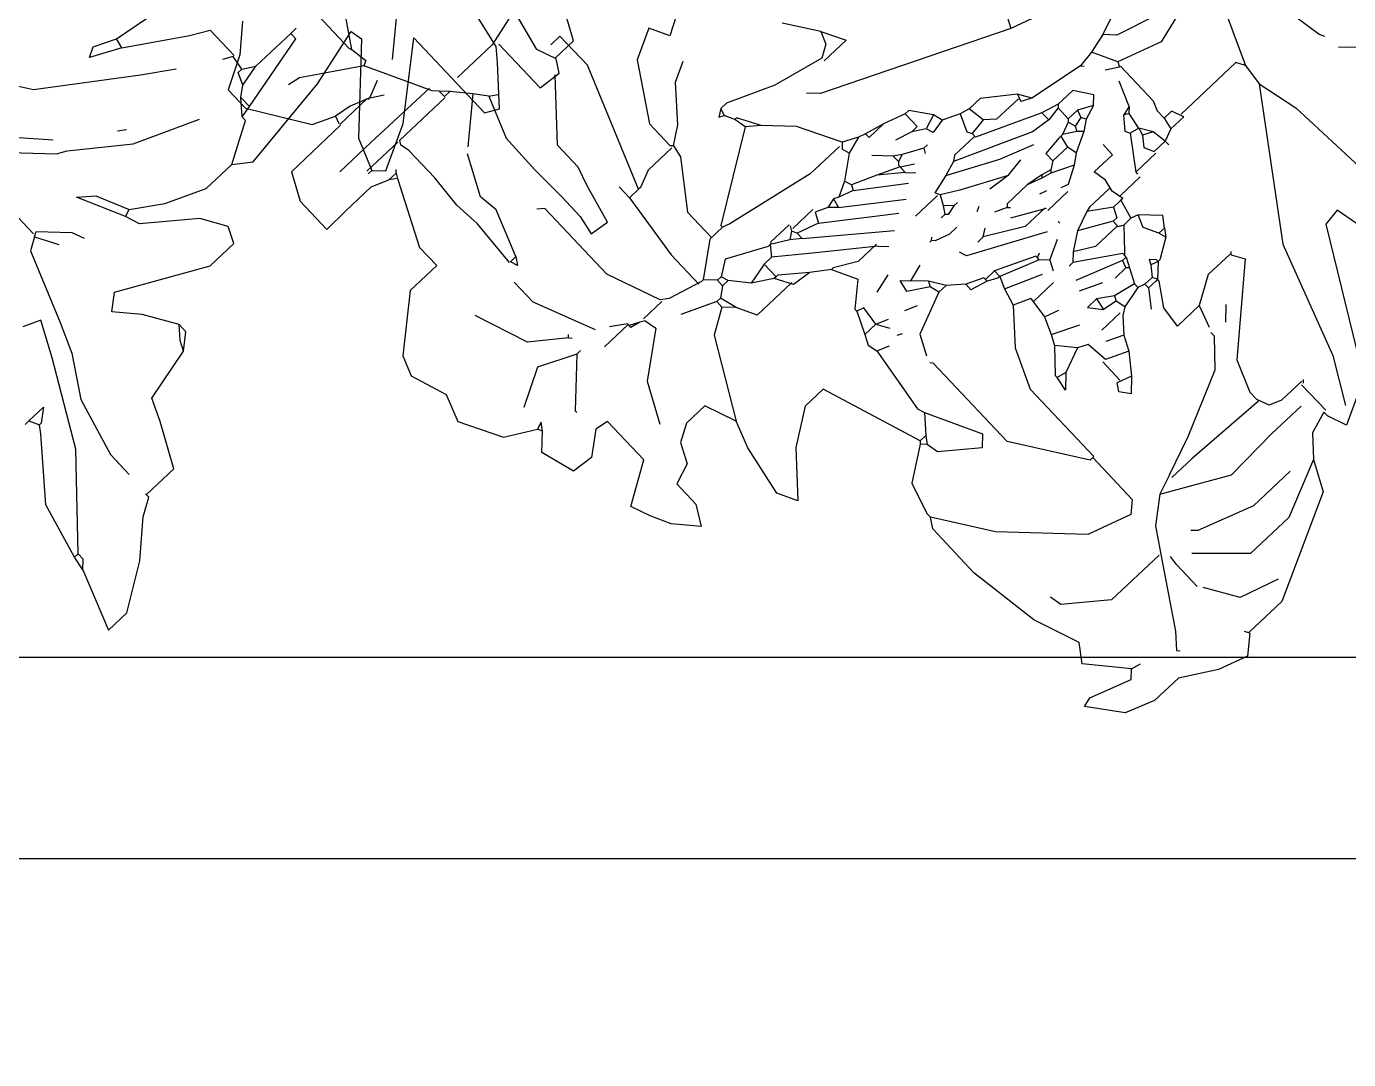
# Model space of a CAD drawing. Header units: metres. Extents: x 1769 to 3632, y 809 to 2652.
# Drawn here: x 2701.446 to 2701.972, y 1866.911 to 1867.322 of the extents above; entities that cross this region are included whole.
import ezdxf

# ---------------------------------------------------------------- set-up
doc = ezdxf.new("R2010")
doc.units = ezdxf.units.M
doc.header["$LTSCALE"] = 10
for name, color, linetype in [('A-FLOR-LEVL', 2, 'Continuous'), ('A-FURN-FIXD', 8, 'Continuous'), ('A-PATT+', 8, 'Continuous'), ('L-PLNT', 66, 'Continuous')]:
    doc.layers.add(name, color=color, linetype=linetype)

# ---------------------------------------------------------------- blocks, each defined once
blk = doc.blocks.new('GARRA DE LEON')
at = {"layer": 'L-PLNT', "color": 65, "linetype": 'Continuous'}
for p, q in [((1271.7821, 335.3903), (1271.8152, 335.4027)), ((1271.8152, 335.4027), (1271.8773, 335.382)), ((1271.8773, 335.382), (1271.9229, 335.3986)), ((1271.9229, 335.3986), (1271.9933, 335.3613)), ((1271.7117, 335.3075), (1271.7821, 335.3903)), ((1271.9933, 335.3613), (1272.0223, 335.3116)), ((1271.4342, 335.3158), (1271.4798, 335.3386)), ((1271.4798, 335.3386), (1271.5439, 335.3386)), ((1271.5439, 335.3386), (1271.5429, 335.2951)), ((1272.0554, 335.3323), (1272.0305, 335.3075)), ((1272.1134, 335.3158), (1272.0554, 335.3323)), ((1271.4342, 335.204), (1271.4342, 335.3158)), ((1271.7117, 335.2474), (1271.7117, 335.3075)), ((1272.0181, 335.2992), (1272.0223, 335.3116)), ((1272.0305, 335.3075), (1272.0181, 335.2992)), ((1272.0305, 335.3075), (1272.0223, 335.3116)), ((1272.1175, 335.2785), (1272.1134, 335.3158)), ((1271.2354, 335.2454), (1271.2644, 335.2992)), ((1271.2644, 335.2992), (1271.3059, 335.2992)), ((1271.3059, 335.2992), (1271.4011, 335.2371)), ((1271.5429, 335.2951), (1271.5429, 335.2371)), ((1271.9477, 335.2412), (1271.9809, 335.3034)), ((1272.2211, 335.2868), (1272.1796, 335.2185)), ((1272.2542, 335.2744), (1272.2211, 335.2868)), ((1272.0885, 335.2412), (1272.1175, 335.2785)), ((1272.2873, 335.2578), (1272.2542, 335.2744)), ((1271.1982, 335.204), (1271.2354, 335.2454)), ((1271.4891, 335.1874), (1271.4891, 335.2578)), ((1271.5626, 335.1957), (1271.6703, 335.2474)), ((1271.6703, 335.2474), (1271.7117, 335.2474)), ((1271.9063, 335.2247), (1271.8152, 335.2578)), ((1271.9767, 335.1791), (1271.9477, 335.2412)), ((1271.9767, 335.1791), (1272.043, 335.2454)), ((1272.043, 335.2454), (1272.0471, 335.2454)), ((1272.0927, 335.2185), (1272.0885, 335.2412)), ((1272.3246, 335.2247), (1272.2873, 335.2578)), ((1271.3307, 335.1998), (1271.3265, 335.2205)), ((1271.4011, 335.2371), (1271.4177, 335.1998)), ((1271.5191, 335.1543), (1271.5191, 335.2247)), ((1271.5429, 335.2371), (1271.5543, 335.2081)), ((1271.9477, 335.1708), (1271.9063, 335.2247)), ((1272.1796, 335.2185), (1272.0927, 335.2185)), ((1272.2915, 335.206), (1272.3246, 335.2247)), ((1271.3887, 335.1087), (1271.3307, 335.1998)), ((1271.4177, 335.1998), (1271.4301, 335.204)), ((1271.4218, 335.1708), (1271.4177, 335.1998)), ((1271.4321, 335.1418), (1271.4321, 335.204)), ((1271.5543, 335.1915), (1271.5543, 335.2081)), ((1271.5626, 335.1957), (1271.5543, 335.2081)), ((1272.2335, 335.1708), (1272.2459, 335.206)), ((1272.2459, 335.206), (1272.2915, 335.206)), ((1271.4901, 335.0549), (1271.4891, 335.1874)), ((1271.5543, 335.1915), (1271.5502, 335.1874)), ((1271.5543, 335.1915), (1271.5626, 335.1957)), ((1271.9767, 335.1791), (1271.9767, 335.1708)), ((1271.4342, 335.1377), (1271.4218, 335.1708)), ((1271.5191, 335.1501), (1271.5253, 335.1543)), ((1271.5419, 335.1504), (1271.5253, 335.1543)), ((1271.662, 335.1548), (1271.604, 335.1504)), ((1271.7076, 335.1512), (1271.662, 335.1548)), ((1271.7904, 335.1563), (1271.7076, 335.1512)), ((1271.8028, 335.1501), (1271.7904, 335.1543)), ((1271.7904, 335.1418), (1271.7904, 335.1543)), ((1271.8649, 335.1729), (1271.8194, 335.1729)), ((1271.9684, 335.1294), (1271.8649, 335.1729)), ((1271.9477, 335.1708), (1271.9436, 335.1667)), ((1271.9477, 335.1708), (1271.9519, 335.1667)), ((1272.0885, 335.1253), (1272.1548, 335.1584)), ((1272.1838, 335.1253), (1272.2003, 335.1543)), ((1272.2003, 335.1543), (1272.2335, 335.1708)), ((1271.4342, 335.1377), (1271.4218, 335.1087)), ((1271.4342, 335.1377), (1271.4342, 335.1418)), ((1271.4342, 335.1377), (1271.4466, 335.117)), ((1271.5191, 335.0466), (1271.5191, 335.1501)), ((1271.604, 335.1504), (1271.5419, 335.1504)), ((1271.7904, 335.1418), (1271.7117, 335.1129)), ((1271.7904, 335.1418), (1271.8028, 335.1501)), ((1271.9995, 335.0839), (1271.9995, 335.1377)), ((1271.3845, 335.1004), (1271.3887, 335.1087)), ((1271.4135, 335.0963), (1271.3887, 335.1087)), ((1271.6786, 335.117), (1271.6123, 335.0839)), ((1271.7117, 335.1129), (1271.6786, 335.117)), ((1271.9974, 335.0839), (1271.9809, 335.1087)), ((1272.0347, 335.0549), (1272.0885, 335.1253)), ((1272.1838, 335.0839), (1272.1838, 335.1253)), ((1271.2769, 335.1067), (1271.3514, 335.1067)), ((1271.3555, 335.1046), (1271.31, 335.0756)), ((1271.3514, 335.1067), (1271.3555, 335.1046)), ((1271.3555, 335.1046), (1271.3845, 335.1004)), ((1271.4963, 335.0549), (1271.4135, 335.0963)), ((1272.3701, 335.0963), (1272.2832, 335.0797)), ((1272.4033, 335.0797), (1272.3701, 335.0963)), ((1271.3265, 334.9679), (1271.4135, 335.0673)), ((1271.546, 335.0093), (1271.604, 335.0756)), ((1272.0015, 335.0839), (1271.9974, 335.0839)), ((1272.0098, 335.0673), (1272.0015, 335.0839)), ((1272.0057, 335.0839), (1272.0015, 335.0839)), ((1272.0098, 335.0673), (1272.0057, 335.0839)), ((1272.014, 335.059), (1272.0098, 335.0673)), ((1272.2376, 335.0632), (1272.1838, 335.0839)), ((1272.2832, 335.0797), (1272.2376, 335.0632)), ((1272.337, 335.0218), (1272.4033, 335.0797)), ((1271.5046, 335.0466), (1271.4963, 335.0549)), ((1271.517, 335.0342), (1271.5046, 335.0466)), ((1271.517, 335.0466), (1271.5046, 335.0466)), ((1271.517, 335.0342), (1271.517, 335.0466)), ((1271.7655, 335.0528), (1271.7572, 335.0632)), ((1271.9146, 335.0528), (1271.7655, 335.0528)), ((1272.0057, 335.0176), (1271.9146, 335.0528)), ((1272.0098, 335.0176), (1272.0098, 335.059)), ((1272.014, 335.059), (1272.0347, 335.0549)), ((1272.1092, 334.9928), (1272.2376, 335.0632)), ((1271.546, 335.0093), (1271.517, 335.0342)), ((1271.8152, 335.0192), (1271.8484, 335.0259)), ((1271.8484, 335.0259), (1271.8525, 334.9928)), ((1272.2976, 334.9638), (1272.337, 335.0218)), ((1271.5088, 334.9306), (1271.5088, 335.0093)), ((1271.5667, 334.9928), (1271.546, 335.0093)), ((1271.5667, 334.9928), (1271.6371, 335.0197)), ((1271.6371, 335.0197), (1271.7076, 335.0207)), ((1271.7076, 335.0207), (1271.7696, 335.0192)), ((1271.7696, 335.0192), (1271.8152, 335.0192)), ((1272.014, 335.0052), (1272.0057, 335.0176)), ((1272.0305, 334.9472), (1272.014, 335.0052)), ((1272.0719, 334.9514), (1272.0471, 335.0093)), ((1271.5667, 334.9928), (1271.575, 334.9803)), ((1271.8525, 334.9928), (1271.7862, 334.9762)), ((1272.0844, 334.9514), (1272.1092, 334.9928)), ((1271.7034, 334.9658), (1271.6164, 334.8892)), ((1271.7531, 334.9658), (1271.7034, 334.9658)), ((1271.7862, 334.9762), (1271.7531, 334.9658)), ((1272.2976, 334.9224), (1272.2976, 334.9638)), ((1272.9747, 334.9679), (1272.9706, 334.9514)), ((1273.0286, 334.9265), (1272.9747, 334.9679)), ((1270.0034, 334.8768), (1270.1256, 334.9389)), ((1271.8484, 334.9389), (1271.8235, 334.9389)), ((1271.8484, 334.9389), (1271.9643, 334.9534)), ((1271.8484, 334.9182), (1271.8484, 334.9389)), ((1271.9643, 334.9534), (1272.0305, 334.9534)), ((1271.9891, 334.8892), (1272.0305, 334.9431)), ((1272.0305, 334.9431), (1272.0305, 334.9472)), ((1272.0471, 334.9265), (1272.0305, 334.9431)), ((1272.0595, 334.9265), (1272.0719, 334.9431)), ((1272.0719, 334.9431), (1272.0719, 334.9514)), ((1272.0844, 334.9514), (1272.0719, 334.9514)), ((1272.1009, 334.9348), (1272.0719, 334.9431)), ((1272.1009, 334.9348), (1272.0844, 334.9514)), ((1272.1341, 334.9182), (1272.1009, 334.9348)), ((1272.5109, 334.9224), (1272.5648, 334.9389)), ((1272.5648, 334.9389), (1272.573, 334.9389)), ((1272.5896, 334.9493), (1272.573, 334.9389)), ((1272.6642, 334.8768), (1272.573, 334.9389)), ((1272.689, 334.9493), (1272.5896, 334.9493)), ((1272.8132, 334.9306), (1272.689, 334.9493)), ((1272.9706, 334.9514), (1272.9954, 334.881)), ((1271.4549, 334.7153), (1271.5088, 334.9306)), ((1271.8484, 334.9182), (1271.7076, 334.8644)), ((1271.8359, 334.8851), (1271.8484, 334.9141)), ((1271.8484, 334.9141), (1271.8484, 334.9182)), ((1272.0305, 334.8934), (1272.0471, 334.9182)), ((1272.0471, 334.9182), (1272.0471, 334.9265)), ((1272.0595, 334.9265), (1272.0471, 334.9265)), ((1272.0595, 334.9141), (1272.0471, 334.9182)), ((1272.0595, 334.9141), (1272.0595, 334.9265)), ((1272.0885, 334.8892), (1272.0595, 334.9141)), ((1272.1341, 334.8395), (1272.1341, 334.9182)), ((1272.4695, 334.8644), (1272.2976, 334.9224)), ((1272.4736, 334.8685), (1272.5109, 334.9224)), ((1272.8919, 334.9017), (1272.8132, 334.9306)), ((1272.9209, 334.9224), (1272.8919, 334.9017)), ((1272.983, 334.8685), (1272.9209, 334.9224)), ((1273.0472, 334.8768), (1273.0286, 334.9265)), ((1272.0637, 334.8271), (1272.0305, 334.8934)), ((1270.0034, 334.8354), (1270.0034, 334.8768)), ((1271.8359, 334.8313), (1271.8359, 334.8851)), ((1271.8566, 334.8313), (1271.9312, 334.8851)), ((1271.9312, 334.8851), (1271.9891, 334.8851)), ((1271.9891, 334.8602), (1271.9891, 334.8892)), ((1272.0844, 334.8685), (1272.0885, 334.8892)), ((1272.1092, 334.8561), (1272.0885, 334.8892)), ((1272.7718, 334.7691), (1272.6642, 334.8768)), ((1272.8256, 334.881), (1272.805, 334.8851)), ((1272.8774, 334.8147), (1272.8256, 334.881)), ((1272.9954, 334.881), (1272.983, 334.8685)), ((1273.0472, 334.823), (1273.0472, 334.8768)), ((1271.575, 334.8395), (1271.575, 334.8602)), ((1271.7076, 334.8644), (1271.6413, 334.8395)), ((1271.8939, 334.7194), (1271.985, 334.8602)), ((1271.985, 334.8602), (1271.9891, 334.8602)), ((1271.9933, 334.8478), (1271.9891, 334.8602)), ((1272.0243, 334.6946), (1271.9933, 334.8478)), ((1272.0803, 334.852), (1272.0844, 334.8685)), ((1272.0803, 334.8354), (1272.0803, 334.852)), ((1272.1092, 334.852), (1272.0803, 334.852)), ((1272.1382, 334.8395), (1272.1092, 334.8561)), ((1272.1092, 334.852), (1272.1092, 334.8561)), ((1272.1092, 334.8478), (1272.1092, 334.852)), ((1272.1423, 334.8064), (1272.1092, 334.8478)), ((1272.4405, 334.8271), (1272.4695, 334.852)), ((1272.4695, 334.8644), (1272.4736, 334.8685)), ((1272.4695, 334.852), (1272.4695, 334.8644)), ((1272.4695, 334.852), (1272.4819, 334.8602)), ((1272.4819, 334.8602), (1272.4736, 334.8685)), ((1272.5026, 334.8561), (1272.4819, 334.8602)), ((1272.5482, 334.7981), (1272.5026, 334.8561)), ((1272.983, 334.8685), (1272.9872, 334.852)), ((1269.9807, 334.823), (1270.0014, 334.8354)), ((1270.0014, 334.8354), (1270.0345, 334.823)), ((1270.0345, 334.823), (1270.1049, 334.8395)), ((1271.6413, 334.8395), (1271.575, 334.8395)), ((1271.691, 334.7733), (1271.7821, 334.8313)), ((1271.7821, 334.8313), (1271.8318, 334.8313)), ((1271.8359, 334.8271), (1271.8152, 334.7981)), ((1271.8359, 334.8271), (1271.8318, 334.8313)), ((1271.8359, 334.8271), (1271.8566, 334.8313)), ((1272.0637, 334.823), (1272.0803, 334.8354)), ((1272.0637, 334.823), (1272.0637, 334.8271)), ((1272.1217, 334.7816), (1272.0803, 334.8354)), ((1272.1423, 334.8064), (1272.1382, 334.8395)), ((1272.3121, 334.8147), (1272.4281, 334.8313)), ((1272.4281, 334.8313), (1272.4405, 334.8271)), ((1272.4405, 334.8271), (1272.5316, 334.7816)), ((1269.9848, 334.7836), (1269.9807, 334.823)), ((1272.0616, 334.8188), (1272.0637, 334.823)), ((1272.0616, 334.7774), (1272.0616, 334.8188)), ((1272.0803, 334.794), (1272.0637, 334.823)), ((1272.1631, 334.7774), (1272.1423, 334.8064)), ((1272.2417, 334.794), (1272.279, 334.8106)), ((1272.279, 334.8106), (1272.2956, 334.8188)), ((1272.279, 334.7857), (1272.279, 334.8106)), ((1272.2956, 334.8188), (1272.3121, 334.8147)), ((1272.3121, 334.8147), (1272.3204, 334.794)), ((1272.8774, 334.707), (1272.8774, 334.8147)), ((1273.0824, 334.765), (1273.0472, 334.823)), ((1270.0842, 334.7836), (1269.9848, 334.7836)), ((1270.0842, 334.7774), (1270.2084, 334.8023)), ((1271.8152, 334.7981), (1271.7614, 334.7526)), ((1272.0637, 334.7774), (1272.0719, 334.7816)), ((1272.0719, 334.7816), (1272.0803, 334.794)), ((1272.0803, 334.7774), (1272.0719, 334.7816)), ((1272.0927, 334.7774), (1272.0803, 334.794)), ((1272.1879, 334.6946), (1272.1217, 334.7816)), ((1272.2045, 334.7567), (1272.2376, 334.794)), ((1272.2376, 334.794), (1272.2417, 334.794)), ((1272.2459, 334.7816), (1272.2417, 334.794)), ((1272.279, 334.7857), (1272.2459, 334.7816)), ((1272.279, 334.7857), (1272.2997, 334.7733)), ((1272.279, 334.7857), (1272.2873, 334.765)), ((1272.5316, 334.7816), (1272.5482, 334.7981)), ((1272.9872, 334.7733), (1273.012, 334.794)), ((1273.012, 334.794), (1273.0162, 334.7898)), ((1270.0055, 334.7112), (1270.0635, 334.7609)), ((1270.0635, 334.7609), (1270.0842, 334.7774)), ((1271.6661, 334.7236), (1271.691, 334.7733)), ((1272.0699, 334.7319), (1272.0699, 334.7774)), ((1272.0927, 334.7402), (1272.0803, 334.7774)), ((1272.0927, 334.7774), (1272.0803, 334.7774)), ((1272.0927, 334.7774), (1272.1879, 334.6573)), ((1272.1631, 334.7774), (1272.2045, 334.7567)), ((1272.1631, 334.7733), (1272.1631, 334.7774)), ((1272.1838, 334.736), (1272.1631, 334.7733)), ((1272.3204, 334.765), (1272.3163, 334.7733)), ((1272.3411, 334.7443), (1272.3743, 334.7609)), ((1272.3908, 334.7609), (1272.3867, 334.765)), ((1272.5689, 334.7609), (1272.3908, 334.7609)), ((1272.6849, 334.6822), (1272.5689, 334.7609)), ((1272.7967, 334.6946), (1272.7718, 334.7691)), ((1272.8836, 334.707), (1272.9872, 334.7733)), ((1273.099, 334.7153), (1273.0824, 334.765)), ((1271.7614, 334.7526), (1271.7448, 334.7194)), ((1271.8442, 334.7277), (1271.8525, 334.7402)), ((1271.8525, 334.7402), (1271.8566, 334.7319)), ((1272.0761, 334.7319), (1272.0927, 334.7402)), ((1272.0927, 334.7402), (1272.1713, 334.6325)), ((1272.2335, 334.7153), (1272.2417, 334.7484)), ((1272.3121, 334.6739), (1272.3411, 334.7443)), ((1271.6992, 334.707), (1271.6661, 334.7236)), ((1271.8442, 334.7277), (1271.8566, 334.7319)), ((1271.8442, 334.7153), (1271.8442, 334.7277)), ((1271.8732, 334.7236), (1271.8566, 334.7319)), ((1271.8732, 334.7194), (1271.8732, 334.7236)), ((1271.8939, 334.7194), (1271.8732, 334.7236)), ((1271.9105, 334.6987), (1271.8732, 334.7194)), ((1271.9105, 334.6987), (1271.8939, 334.7194)), ((1272.0844, 334.7112), (1272.0761, 334.7319)), ((1272.1838, 334.6946), (1272.1838, 334.736)), ((1272.3039, 334.7153), (1272.2956, 334.736)), ((1270.0179, 334.6884), (1270.0055, 334.7112)), ((1271.6558, 334.6283), (1271.6992, 334.707)), ((1271.8773, 334.6366), (1271.8442, 334.7153)), ((1271.9519, 334.6573), (1271.9105, 334.6987)), ((1272.0243, 334.6283), (1272.0243, 334.6946)), ((1272.0803, 334.6946), (1272.0844, 334.7112)), ((1272.0803, 334.6946), (1272.0968, 334.6987)), ((1272.0844, 334.6863), (1272.0803, 334.6946)), ((1272.0968, 334.6987), (1272.0844, 334.7112)), ((1272.0968, 334.6987), (1272.1631, 334.6076)), ((1272.1879, 334.6946), (1272.2003, 334.6822)), ((1272.2749, 334.7112), (1272.2542, 334.707)), ((1272.2542, 334.707), (1272.2666, 334.6946)), ((1272.2666, 334.6946), (1272.2583, 334.6656)), ((1272.2873, 334.6739), (1272.2666, 334.6946)), ((1272.2956, 334.678), (1272.2749, 334.7112)), ((1272.7801, 334.676), (1272.7967, 334.6946)), ((1272.8381, 334.678), (1272.8836, 334.707)), ((1272.9085, 334.6967), (1272.8919, 334.6946)), ((1272.9582, 334.6967), (1272.9085, 334.6967)), ((1273.0741, 334.6863), (1273.099, 334.7153)), ((1270.1877, 334.6884), (1270.0179, 334.6884)), ((1270.0966, 334.5786), (1270.1877, 334.6884)), ((1272.0719, 334.6615), (1272.0844, 334.6863)), ((1272.0927, 334.6615), (1272.0844, 334.6863)), ((1272.2873, 334.6739), (1272.2956, 334.678)), ((1272.3121, 334.6573), (1272.2873, 334.6739)), ((1272.3121, 334.6739), (1272.2956, 334.678)), ((1272.3121, 334.6573), (1272.3121, 334.6739)), ((1272.4654, 334.6449), (1272.5316, 334.6739)), ((1272.5316, 334.6739), (1272.6849, 334.6739)), ((1272.6849, 334.6739), (1272.6849, 334.6822)), ((1272.6849, 334.676), (1272.7801, 334.676)), ((1272.805, 334.6366), (1272.8381, 334.678)), ((1273.0203, 334.6573), (1272.9665, 334.6905)), ((1273.0741, 334.6863), (1273.0658, 334.6905)), ((1273.0721, 334.6118), (1273.0721, 334.6863)), ((1272.0223, 334.6201), (1271.9519, 334.6573)), ((1272.043, 334.6242), (1272.0719, 334.6615)), ((1272.0844, 334.6573), (1272.0719, 334.6615)), ((1272.0844, 334.6573), (1272.0927, 334.6615)), ((1272.1009, 334.6159), (1272.0844, 334.6573)), ((1272.0927, 334.6615), (1272.1465, 334.5869)), ((1272.3329, 334.6325), (1272.3121, 334.6573)), ((1272.9789, 334.5952), (1272.9126, 334.6656)), ((1273.041, 334.5911), (1273.0203, 334.6573)), ((1271.898, 334.5497), (1271.8773, 334.6366)), ((1272.3453, 334.6035), (1272.3329, 334.6325)), ((1272.3453, 334.6325), (1272.3329, 334.6325)), ((1272.3536, 334.6035), (1272.3453, 334.6325)), ((1272.4115, 334.5994), (1272.4654, 334.6449)), ((1272.573, 334.6325), (1272.5482, 334.6283)), ((1272.5523, 334.6118), (1272.573, 334.6325)), ((1272.7925, 334.6035), (1272.805, 334.6366)), ((1272.805, 334.6366), (1272.8629, 334.529)), ((1272.8919, 334.6325), (1272.8836, 334.6408)), ((1272.925, 334.5372), (1272.8919, 334.6325)), ((1270.2457, 334.6242), (1270.1297, 334.5082)), ((1270.2416, 334.5207), (1270.2664, 334.6201)), ((1270.2664, 334.6201), (1270.2457, 334.6242)), ((1271.9394, 334.5911), (1271.9229, 334.6076)), ((1272.0223, 334.6201), (1272.0305, 334.6283)), ((1272.0347, 334.5952), (1272.0223, 334.6201)), ((1272.043, 334.6242), (1272.0305, 334.6283)), ((1272.0347, 334.5952), (1272.043, 334.6242)), ((1272.1299, 334.5786), (1272.1009, 334.6159)), ((1272.1175, 334.5786), (1272.1009, 334.6159)), ((1272.1941, 334.5662), (1272.1941, 334.6159)), ((1272.2417, 334.6242), (1272.2376, 334.6201)), ((1272.2417, 334.6242), (1272.2417, 334.6283)), ((1272.2459, 334.6201), (1272.2417, 334.6242)), ((1272.2542, 334.5952), (1272.2459, 334.6201)), ((1272.2542, 334.5952), (1272.2459, 334.6201)), ((1272.5068, 334.5952), (1272.544, 334.6283)), ((1272.5358, 334.5704), (1272.5523, 334.6118)), ((1272.544, 334.6283), (1272.5482, 334.6283)), ((1272.5523, 334.6118), (1272.5482, 334.6283)), ((1272.9872, 334.4378), (1273.0721, 334.6118)), ((1272.0761, 334.2888), (1271.9394, 334.5911)), ((1272.0388, 334.5828), (1272.0347, 334.5952)), ((1272.0968, 334.5745), (1272.0719, 334.5994)), ((1272.2252, 334.5786), (1272.2252, 334.5869)), ((1272.2542, 334.5952), (1272.2542, 334.5786)), ((1272.2997, 334.5994), (1272.2873, 334.6035)), ((1272.3619, 334.4751), (1272.2997, 334.5994)), ((1272.3494, 334.6035), (1272.3453, 334.6035)), ((1272.3494, 334.5828), (1272.3494, 334.6035)), ((1272.3536, 334.6035), (1272.3494, 334.6035)), ((1272.3619, 334.5869), (1272.3536, 334.6035)), ((1272.3619, 334.5828), (1272.3825, 334.5911)), ((1272.3619, 334.5828), (1272.3619, 334.5869)), ((1272.3825, 334.5911), (1272.4115, 334.5994)), ((1272.3825, 334.5911), (1272.4074, 334.529)), ((1272.424, 334.5704), (1272.4115, 334.5994)), ((1272.4612, 334.5745), (1272.4902, 334.5869)), ((1272.4902, 334.5869), (1272.5068, 334.5952)), ((1272.4902, 334.5869), (1272.5109, 334.5414)), ((1272.5358, 334.5704), (1272.5068, 334.5952)), ((1272.7925, 334.6035), (1272.7677, 334.5372)), ((1272.7987, 334.5579), (1272.7987, 334.6035)), ((1272.9789, 334.5082), (1272.9789, 334.5952)), ((1270.0593, 334.5041), (1270.0966, 334.5786)), ((1272.0471, 334.5828), (1272.0388, 334.5828)), ((1272.0471, 334.5497), (1272.0388, 334.5828)), ((1272.0471, 334.5497), (1272.0471, 334.5828)), ((1272.1051, 334.5621), (1272.0968, 334.5745)), ((1272.1092, 334.5745), (1272.0968, 334.5745)), ((1272.1051, 334.5621), (1272.1092, 334.5745)), ((1272.1092, 334.5745), (1272.1134, 334.5786)), ((1272.1175, 334.5786), (1272.1134, 334.5786)), ((1272.1299, 334.5786), (1272.1175, 334.5786)), ((1272.1175, 334.5786), (1272.1299, 334.5579)), ((1272.1299, 334.5786), (1272.1423, 334.5662)), ((1272.1796, 334.5331), (1272.1879, 334.5662)), ((1272.1962, 334.5621), (1272.1879, 334.5662)), ((1272.1962, 334.5621), (1272.2128, 334.5704)), ((1272.2128, 334.5704), (1272.2252, 334.5786)), ((1272.2252, 334.5579), (1272.2128, 334.5704)), ((1272.2293, 334.5745), (1272.2252, 334.5786)), ((1272.2252, 334.5579), (1272.2293, 334.5745)), ((1272.2956, 334.5579), (1272.2956, 334.5704)), ((1272.3784, 334.5165), (1272.3494, 334.5828)), ((1272.3619, 334.5828), (1272.3494, 334.5828)), ((1272.3867, 334.5165), (1272.3619, 334.5828)), ((1272.424, 334.5704), (1272.4612, 334.5745)), ((1272.4302, 334.5704), (1272.4302, 334.5248)), ((1272.4612, 334.5745), (1272.4695, 334.5497)), ((1272.544, 334.5538), (1272.5358, 334.5704)), ((1272.6352, 334.5704), (1272.6227, 334.5621)), ((1272.6517, 334.5579), (1272.6352, 334.5704)), ((1270.2912, 334.413), (1270.3202, 334.5455)), ((1270.3202, 334.5455), (1270.3326, 334.5455)), ((1270.3326, 334.5455), (1270.3326, 334.5579)), ((1270.3326, 334.4668), (1270.3326, 334.5455)), ((1271.8649, 334.5207), (1271.8111, 334.5579)), ((1271.8856, 334.529), (1271.898, 334.5497)), ((1271.9042, 334.5), (1271.9042, 334.5497)), ((1272.0595, 334.5124), (1272.0471, 334.5497)), ((1272.0885, 334.5248), (1272.0803, 334.5538)), ((1272.1217, 334.529), (1272.1051, 334.5621)), ((1272.2128, 334.5331), (1272.1962, 334.5621)), ((1272.2252, 334.5579), (1272.2252, 334.5497)), ((1272.2956, 334.5579), (1272.2873, 334.5455)), ((1272.3308, 334.4958), (1272.2956, 334.5579)), ((1272.5813, 334.5497), (1272.544, 334.5538)), ((1272.5813, 334.5559), (1272.6227, 334.5559)), ((1272.5979, 334.5124), (1272.5813, 334.5497)), ((1272.631, 334.5372), (1272.6227, 334.5621)), ((1272.631, 334.5372), (1272.6517, 334.5579)), ((1272.805, 334.413), (1272.7987, 334.5579)), ((1270.2208, 334.355), (1270.2416, 334.5207)), ((1271.8649, 334.5207), (1271.8856, 334.529)), ((1271.8649, 334.5207), (1271.9042, 334.5)), ((1272.1009, 334.5041), (1272.0885, 334.5248)), ((1272.0885, 334.5124), (1272.0885, 334.5248)), ((1272.1217, 334.529), (1272.1299, 334.5331)), ((1272.1217, 334.529), (1272.1217, 334.5207)), ((1272.1713, 334.5082), (1272.1796, 334.5331)), ((1272.1796, 334.5331), (1272.2211, 334.4503)), ((1272.25, 334.4586), (1272.2128, 334.5331)), ((1272.2542, 334.529), (1272.2583, 334.5372)), ((1272.542, 334.4793), (1272.542, 334.5207)), ((1272.573, 334.5), (1272.5606, 334.529)), ((1272.5979, 334.5124), (1272.631, 334.5372)), ((1272.7677, 334.5372), (1272.718, 334.4296)), ((1272.8629, 334.529), (1272.8588, 334.4337)), ((1272.925, 334.4544), (1272.925, 334.5372)), ((1270.0759, 334.4875), (1270.0593, 334.5041)), ((1270.1297, 334.5082), (1270.0759, 334.4875)), ((1272.0595, 334.5124), (1272.0885, 334.5124)), ((1272.0595, 334.5041), (1272.0595, 334.5124)), ((1272.0927, 334.4793), (1272.0595, 334.5041)), ((1272.0927, 334.4793), (1272.1009, 334.5041)), ((1272.1134, 334.5), (1272.1009, 334.5041)), ((1272.1092, 334.4751), (1272.1134, 334.5)), ((1272.1651, 334.5), (1272.1713, 334.5082)), ((1272.1651, 334.4544), (1272.1651, 334.5)), ((1272.2252, 334.3799), (1272.1713, 334.5082)), ((1272.2873, 334.4958), (1272.279, 334.5165)), ((1272.3329, 334.4503), (1272.3039, 334.5041)), ((1272.3825, 334.5165), (1272.3784, 334.5165)), ((1272.3825, 334.5165), (1272.3784, 334.5082)), ((1272.3867, 334.5165), (1272.3825, 334.5165)), ((1272.3991, 334.5041), (1272.3825, 334.471)), ((1272.3991, 334.5041), (1272.3867, 334.5165)), ((1272.3991, 334.5041), (1272.4157, 334.5124)), ((1272.4861, 334.4668), (1272.4695, 334.5041)), ((1272.4985, 334.4917), (1272.4985, 334.5124)), ((1272.4985, 334.5124), (1272.5192, 334.4958)), ((1272.5482, 334.4793), (1272.573, 334.5)), ((1272.573, 334.5), (1272.5979, 334.5124)), ((1272.9375, 334.413), (1272.9789, 334.5082)), ((1270.0759, 334.4875), (1270.0759, 334.4793)), ((1272.1092, 334.4751), (1272.0927, 334.4793)), ((1272.25, 334.4586), (1272.2459, 334.4958)), ((1272.2832, 334.4917), (1272.2873, 334.4958)), ((1272.2832, 334.4461), (1272.2832, 334.4917)), ((1272.2873, 334.4958), (1272.2915, 334.4917)), ((1272.3308, 334.4503), (1272.3308, 334.4958)), ((1272.4157, 334.4668), (1272.4281, 334.4793)), ((1272.4281, 334.4793), (1272.4281, 334.4875)), ((1272.4736, 334.4089), (1272.4281, 334.4793)), ((1272.4819, 334.4171), (1272.4529, 334.4958)), ((1272.4985, 334.4917), (1272.5192, 334.4958)), ((1272.515, 334.4668), (1272.4985, 334.4917)), ((1272.5234, 334.471), (1272.5192, 334.4958)), ((1272.5399, 334.4668), (1272.5482, 334.4793)), ((1270.3244, 334.4296), (1270.3326, 334.4668)), ((1270.3451, 334.4461), (1270.3326, 334.4668)), ((1272.1217, 334.4461), (1272.1092, 334.4751)), ((1272.1217, 334.4461), (1272.1507, 334.4586)), ((1272.1507, 334.4586), (1272.1589, 334.4544)), ((1272.1548, 334.4254), (1272.1589, 334.4544)), ((1272.1672, 334.4544), (1272.1589, 334.4544)), ((1272.2128, 334.3467), (1272.1672, 334.4544)), ((1272.25, 334.4586), (1272.2459, 334.4254)), ((1272.395, 334.4378), (1272.4157, 334.4668)), ((1272.4343, 334.4337), (1272.4157, 334.4668)), ((1272.515, 334.4668), (1272.5234, 334.471)), ((1272.5234, 334.4296), (1272.515, 334.4668)), ((1272.5399, 334.4668), (1272.5234, 334.471)), ((1272.5316, 334.4296), (1272.5399, 334.4668)), ((1270.3244, 334.4296), (1270.3451, 334.4378)), ((1270.3451, 334.4461), (1270.3699, 334.4503)), ((1270.3451, 334.4378), (1270.3451, 334.4461)), ((1270.4279, 334.4523), (1270.3699, 334.4523)), ((1270.3699, 334.4503), (1270.3782, 334.4337)), ((1270.4445, 334.4213), (1270.4279, 334.4523)), ((1270.5232, 334.3302), (1270.5066, 334.4337)), ((1272.1258, 334.4296), (1272.1217, 334.4461)), ((1272.2211, 334.4503), (1272.2417, 334.3923)), ((1272.2873, 334.4171), (1272.2832, 334.4461)), ((1272.2915, 334.4213), (1272.2832, 334.4461)), ((1272.3121, 334.4296), (1272.308, 334.442)), ((1272.337, 334.4503), (1272.337, 334.4047)), ((1272.366, 334.4503), (1272.3619, 334.4503)), ((1272.3825, 334.4047), (1272.395, 334.4378)), ((1272.424, 334.384), (1272.395, 334.4378)), ((1272.4343, 334.384), (1272.4343, 334.4337)), ((1272.4944, 334.4213), (1272.4944, 334.4461)), ((1272.544, 334.4171), (1272.573, 334.4378)), ((1272.8588, 334.4337), (1272.8588, 334.3674)), ((1272.9375, 334.413), (1272.9872, 334.4378)), ((1270.2871, 334.3923), (1270.312, 334.413)), ((1270.2871, 334.3923), (1270.2912, 334.413)), ((1270.312, 334.413), (1270.2912, 334.413)), ((1270.312, 334.413), (1270.3244, 334.4296)), ((1270.5066, 334.326), (1270.4445, 334.4213)), ((1272.1258, 334.4047), (1272.1258, 334.4296)), ((1272.1548, 334.4254), (1272.1258, 334.4296)), ((1272.1693, 334.4089), (1272.1548, 334.4254)), ((1272.2873, 334.4171), (1272.2915, 334.4213)), ((1272.2915, 334.4006), (1272.2873, 334.4171)), ((1272.2956, 334.4047), (1272.2915, 334.4213)), ((1272.4819, 334.4171), (1272.4944, 334.4213)), ((1272.4819, 334.4089), (1272.4985, 334.4171)), ((1272.4819, 334.4089), (1272.4819, 334.4171)), ((1272.4985, 334.4171), (1272.4944, 334.4213)), ((1272.4985, 334.4171), (1272.5234, 334.4296)), ((1272.5316, 334.4296), (1272.5234, 334.4296)), ((1272.5358, 334.4171), (1272.5316, 334.4296)), ((1272.5358, 334.4006), (1272.5358, 334.4171)), ((1272.544, 334.4171), (1272.5358, 334.4171)), ((1272.544, 334.4006), (1272.544, 334.4171)), ((1272.5855, 334.4213), (1272.5482, 334.3964)), ((1272.6227, 334.4254), (1272.5855, 334.4213)), ((1272.6227, 334.3757), (1272.6227, 334.4254)), ((1272.718, 334.4296), (1272.6766, 334.3923)), ((1272.7304, 334.3923), (1272.7842, 334.413)), ((1272.7842, 334.413), (1272.8008, 334.413)), ((1272.8215, 334.4047), (1272.8008, 334.413)), ((1272.9043, 334.384), (1272.9375, 334.413)), ((1270.2416, 334.326), (1270.2788, 334.3923)), ((1270.2788, 334.3923), (1270.2871, 334.3923)), ((1272.1631, 334.355), (1272.1258, 334.4047)), ((1272.1693, 334.3592), (1272.1693, 334.4089)), ((1272.2832, 334.3882), (1272.2915, 334.4006)), ((1272.2915, 334.4006), (1272.2956, 334.4047)), ((1272.3121, 334.3674), (1272.2956, 334.4047)), ((1272.3121, 334.3674), (1272.3287, 334.3964)), ((1272.3287, 334.3964), (1272.3246, 334.4089)), ((1272.3805, 334.3964), (1272.3825, 334.4047)), ((1272.3805, 334.3509), (1272.3805, 334.3964)), ((1272.4074, 334.3674), (1272.3825, 334.4047)), ((1272.4405, 334.3757), (1272.4736, 334.4047)), ((1272.4736, 334.4047), (1272.4778, 334.4089)), ((1272.4778, 334.4089), (1272.4736, 334.4089)), ((1272.4819, 334.4089), (1272.4778, 334.4089)), ((1272.5192, 334.3882), (1272.5358, 334.4006)), ((1272.5234, 334.3757), (1272.544, 334.3964)), ((1272.544, 334.3964), (1272.5358, 334.4006)), ((1272.544, 334.3964), (1272.544, 334.4006)), ((1272.5482, 334.3964), (1272.544, 334.3964)), ((1272.6186, 334.2681), (1272.7304, 334.3923)), ((1272.6766, 334.3923), (1272.6683, 334.3923)), ((1272.8298, 334.384), (1272.8215, 334.4047)), ((1270.4528, 334.3177), (1270.4196, 334.3674)), ((1272.2293, 334.3467), (1272.2252, 334.3799)), ((1272.2625, 334.355), (1272.2666, 334.3882)), ((1272.2666, 334.3882), (1272.2832, 334.3882)), ((1272.2832, 334.355), (1272.2832, 334.3882)), ((1272.2997, 334.3509), (1272.3121, 334.3674)), ((1272.4074, 334.3674), (1272.424, 334.3757)), ((1272.4074, 334.355), (1272.4074, 334.3674)), ((1272.424, 334.3757), (1272.424, 334.384)), ((1272.4364, 334.384), (1272.424, 334.384)), ((1272.4405, 334.3757), (1272.4364, 334.384)), ((1272.4405, 334.3592), (1272.4405, 334.3757)), ((1272.5026, 334.3385), (1272.5234, 334.3716)), ((1272.5109, 334.384), (1272.5192, 334.3882)), ((1272.5192, 334.3757), (1272.5109, 334.384)), ((1272.5234, 334.3757), (1272.5192, 334.3882)), ((1272.5234, 334.3757), (1272.5192, 334.3757)), ((1272.5234, 334.3716), (1272.5234, 334.3757)), ((1272.5958, 334.3302), (1272.6227, 334.3757)), ((1272.6227, 334.3757), (1272.66, 334.3882)), ((1272.8298, 334.3385), (1272.8298, 334.384)), ((1272.8919, 334.3467), (1272.9043, 334.384)), ((1270.2416, 334.326), (1270.2208, 334.355)), ((1272.1631, 334.355), (1272.1755, 334.3592)), ((1272.1838, 334.3426), (1272.1631, 334.355)), ((1272.1838, 334.3426), (1272.1755, 334.3592)), ((1272.2211, 334.3177), (1272.2128, 334.3467)), ((1272.2293, 334.3467), (1272.2128, 334.3467)), ((1272.2252, 334.3219), (1272.2293, 334.3467)), ((1272.2542, 334.326), (1272.2625, 334.3467)), ((1272.2625, 334.3509), (1272.2832, 334.355)), ((1272.2625, 334.3509), (1272.2625, 334.355)), ((1272.2625, 334.3467), (1272.2625, 334.3509)), ((1272.2749, 334.326), (1272.2625, 334.3467)), ((1272.2997, 334.3509), (1272.2832, 334.355)), ((1272.2832, 334.3177), (1272.2997, 334.3509)), ((1272.366, 334.3467), (1272.3432, 334.3509)), ((1272.3432, 334.3509), (1272.3432, 334.3095)), ((1272.3867, 334.3509), (1272.366, 334.3467)), ((1272.4074, 334.3467), (1272.3867, 334.3509)), ((1272.4012, 334.3012), (1272.4012, 334.3467)), ((1272.4074, 334.3509), (1272.4405, 334.3592)), ((1272.4074, 334.3509), (1272.4074, 334.355)), ((1272.4074, 334.3467), (1272.4074, 334.3509)), ((1272.4447, 334.3467), (1272.4405, 334.3592)), ((1272.4654, 334.355), (1272.4447, 334.3467)), ((1272.4736, 334.3177), (1272.4447, 334.3467)), ((1272.4902, 334.3426), (1272.4654, 334.355)), ((1272.6517, 334.3426), (1272.6724, 334.3633)), ((1272.9002, 334.3467), (1272.8919, 334.3467)), ((1272.9333, 334.3343), (1272.9002, 334.3467)), ((1270.2416, 334.2681), (1270.2416, 334.326)), ((1270.3782, 334.2308), (1270.3326, 334.3385)), ((1270.5066, 334.326), (1270.5232, 334.3302)), ((1270.5066, 334.326), (1270.5314, 334.2763)), ((1270.5397, 334.2929), (1270.5232, 334.3302)), ((1272.2003, 334.2474), (1272.1838, 334.3426)), ((1272.25, 334.3219), (1272.2542, 334.326)), ((1272.2666, 334.3219), (1272.2542, 334.326)), ((1272.2666, 334.3219), (1272.2749, 334.326)), ((1272.2832, 334.3177), (1272.2749, 334.326)), ((1272.4902, 334.3302), (1272.4736, 334.3177)), ((1272.4902, 334.3302), (1272.4902, 334.3426)), ((1272.5026, 334.3385), (1272.4902, 334.3426)), ((1272.4902, 334.3302), (1272.5026, 334.3385)), ((1272.5958, 334.2805), (1272.5958, 334.3302)), ((1272.834, 334.3385), (1272.8298, 334.3343)), ((1272.834, 334.3426), (1272.8919, 334.3426)), ((1272.8961, 334.2598), (1272.9333, 334.3343)), ((1270.5563, 334.1728), (1270.4528, 334.3177)), ((1272.2211, 334.3177), (1272.2252, 334.3219)), ((1272.2211, 334.2846), (1272.2211, 334.3177)), ((1272.25, 334.3219), (1272.2252, 334.3219)), ((1272.25, 334.3012), (1272.25, 334.3219)), ((1272.25, 334.3012), (1272.2625, 334.3053)), ((1272.2625, 334.2763), (1272.25, 334.3012)), ((1272.2625, 334.3053), (1272.2666, 334.3219)), ((1272.2707, 334.3012), (1272.2625, 334.3053)), ((1272.2625, 334.2763), (1272.2707, 334.3012)), ((1272.2707, 334.3012), (1272.2832, 334.3177)), ((1272.3432, 334.3095), (1272.3204, 334.3095)), ((1272.337, 334.2639), (1272.3908, 334.3012)), ((1272.3908, 334.2556), (1272.3908, 334.3012)), ((1272.3908, 334.3012), (1272.395, 334.3012)), ((1272.834, 334.2722), (1272.9085, 334.3136)), ((1270.5314, 334.2763), (1270.5397, 334.2929)), ((1272.0595, 334.2805), (1272.0761, 334.2888)), ((1272.0885, 334.2515), (1272.0761, 334.2888)), ((1272.25, 334.2639), (1272.2211, 334.2846)), ((1272.5979, 334.2805), (1272.5938, 334.2763)), ((1272.5979, 334.2805), (1272.6186, 334.2681)), ((1270.2705, 334.2018), (1270.2416, 334.2681)), ((1272.2625, 334.2763), (1272.25, 334.2639)), ((1272.308, 334.2515), (1272.3287, 334.2681)), ((1272.3287, 334.2681), (1272.337, 334.2639)), ((1272.3411, 334.2474), (1272.337, 334.2639)), ((1272.3536, 334.2515), (1272.3701, 334.2639)), ((1272.3701, 334.2639), (1272.3867, 334.2556)), ((1272.6434, 334.2059), (1272.834, 334.2722)), ((1270.1442, 334.2391), (1270.1712, 334.2515)), ((1270.1442, 334.1852), (1270.1442, 334.2391)), ((1270.1712, 334.2515), (1270.2126, 334.2266)), ((1270.4114, 334.2266), (1270.403, 334.2391)), ((1272.1962, 334.2184), (1272.2003, 334.2474)), ((1272.2003, 334.2474), (1272.2045, 334.2432)), ((1272.3039, 334.2349), (1272.308, 334.2515)), ((1272.3039, 334.2349), (1272.3121, 334.2432)), ((1272.3121, 334.2432), (1272.308, 334.2515)), ((1272.3121, 334.2432), (1272.337, 334.2474)), ((1272.3411, 334.2474), (1272.337, 334.2474)), ((1272.3411, 334.2474), (1272.3536, 334.2515)), ((1272.3619, 334.2349), (1272.3411, 334.2474)), ((1272.3619, 334.2349), (1272.3536, 334.2515)), ((1272.3867, 334.2308), (1272.3867, 334.2556)), ((1272.6683, 334.1314), (1272.8795, 334.2515)), ((1270.2126, 334.2266), (1270.2747, 334.148)), ((1270.4445, 334.1438), (1270.3782, 334.2308)), ((1272.1879, 334.1852), (1272.1962, 334.2184)), ((1272.2376, 334.1977), (1272.1962, 334.2184)), ((1272.2459, 334.2018), (1272.2335, 334.2225)), ((1272.3039, 334.2349), (1272.2625, 334.2184)), ((1272.3867, 334.2308), (1272.3619, 334.2349)), ((1272.3784, 334.2101), (1272.3867, 334.2308)), ((1272.3867, 334.2308), (1272.395, 334.2308)), ((1270.3037, 334.1521), (1270.2705, 334.2018)), ((1272.2376, 334.1977), (1272.2459, 334.2018)), ((1272.2625, 334.1231), (1272.2376, 334.1977)), ((1272.2459, 334.1997), (1272.3246, 334.1997)), ((1272.3246, 334.1997), (1272.3411, 334.2059)), ((1272.3411, 334.2059), (1272.3577, 334.2059)), ((1272.3577, 334.2059), (1272.3784, 334.2101)), ((1272.3577, 334.1894), (1272.3577, 334.2059)), ((1272.3784, 334.1811), (1272.3784, 334.2101)), ((1272.424, 334.0527), (1272.6434, 334.2059)), ((1270.2208, 334.0403), (1270.1442, 334.1852)), ((1270.6225, 334.1273), (1270.5563, 334.1728)), ((1272.1755, 334.1521), (1272.1879, 334.1852)), ((1272.2045, 334.1687), (1272.1879, 334.1852)), ((1272.3784, 334.1811), (1272.3577, 334.1894)), ((1272.3722, 334.0569), (1272.3722, 334.1811)), ((1270.2995, 334.1397), (1270.3037, 334.1521)), ((1270.3575, 334.1273), (1270.3037, 334.1521)), ((1272.2252, 334.0983), (1272.2045, 334.1687)), ((1270.2747, 334.148), (1270.2995, 334.1397)), ((1270.2995, 334.1397), (1270.3782, 334.1024)), ((1270.3782, 334.1024), (1270.3575, 334.1273)), ((1270.4528, 334.1273), (1270.4445, 334.1438)), ((1270.4528, 334.1273), (1270.4445, 334.1438)), ((1270.5397, 334.0403), (1270.4528, 334.1273)), ((1270.5397, 334.0776), (1270.4735, 334.1397)), ((1272.6642, 334.1024), (1272.6683, 334.1314)), ((1272.2293, 333.9989), (1272.2625, 334.1231)), ((1272.7594, 334.0817), (1272.6642, 334.1024)), ((1270.0718, 334.0569), (1270.0925, 334.0817)), ((1270.0718, 334.0569), (1270.0883, 334.0651)), ((1270.0883, 334.0651), (1270.109, 334.0817)), ((1270.0925, 334.0817), (1270.109, 334.0817)), ((1270.109, 334.0817), (1270.1629, 334.0486)), ((1270.341, 334.0569), (1270.3202, 334.0651)), ((1270.0511, 333.9657), (1270.0718, 334.0569)), ((1270.1629, 334.0486), (1270.2001, 334.0154)), ((1270.2001, 334.0154), (1270.2208, 334.0403)), ((1270.3824, 334.0154), (1270.341, 334.0569)), ((1272.2293, 333.9823), (1272.3867, 334.0486)), ((1272.3867, 334.0486), (1272.3722, 334.0569)), ((1272.3867, 334.0486), (1272.424, 334.0527)), ((1272.424, 334.0527), (1272.4944, 334.0361)), ((1270.3782, 334.0072), (1270.341, 334.0279)), ((1272.4944, 334.0361), (1272.7387, 334.0196)), ((1270.3782, 334.0072), (1270.3658, 333.9865)), ((1270.3782, 334.0072), (1270.3824, 334.0154)), ((1270.3824, 334.0092), (1270.4445, 334.0092)), ((1270.3658, 333.9865), (1270.2457, 333.9409)), ((1270.0138, 333.9492), (1270.0511, 333.9657)), ((1272.2211, 333.9616), (1272.4322, 333.9243)), ((1269.9413, 333.9119), (1270.0138, 333.9492)), ((1270.2457, 333.9409), (1270.196, 333.9202)), ((1269.9413, 333.8498), (1269.9413, 333.9119)), ((1270.196, 333.9202), (1270.1297, 333.8788)), ((1270.2126, 333.8912), (1270.2705, 333.9202)), ((1270.2705, 333.9202), (1270.283, 333.8912)), ((1272.4322, 333.9243), (1272.4405, 333.9202)), ((1272.4902, 333.8953), (1272.4695, 333.9161)), ((1270.0759, 333.8167), (1270.2126, 333.8912)), ((1270.1297, 333.8788), (1270.0304, 333.8519)), ((1269.9185, 333.8208), (1269.9351, 333.8498)), ((1269.9351, 333.8498), (1269.9434, 333.8498)), ((1270.0304, 333.8519), (1269.9848, 333.8519)), ((1269.8689, 333.767), (1269.9185, 333.8208)), ((1270.1629, 333.8249), (1270.1463, 333.8042)), ((1270.1629, 333.7918), (1270.1629, 333.8249)), ((1269.9475, 333.7007), (1270.0759, 333.8167)), ((1270.1339, 333.7918), (1270.1463, 333.8001)), ((1270.1463, 333.8042), (1270.1463, 333.8001)), ((1270.1629, 333.7918), (1270.1463, 333.8001)), ((1270.0428, 333.7173), (1270.1339, 333.7918)), ((1270.1629, 333.7835), (1270.1629, 333.7918)), ((1269.8212, 333.6924), (1269.8689, 333.767)), ((1269.9475, 333.6924), (1270.0428, 333.7173)), ((1269.8212, 333.651), (1269.8212, 333.6924)), ((1269.9227, 333.6883), (1269.9351, 333.7007)), ((1269.9227, 333.6883), (1269.9475, 333.6924)), ((1269.9351, 333.7007), (1269.9475, 333.7007)), ((1269.9475, 333.6966), (1269.9475, 333.7007)), ((1269.9475, 333.6924), (1269.9475, 333.6966)), ((1269.9227, 333.6883), (1269.8212, 333.651))]:
    blk.add_line(p, q, dxfattribs=at)
blk = doc.blocks.new('A$Ca70b421f')
at = {"layer": 'A-PATT+', "ltscale": 0.01, "true_color": 0x939598}
h = blk.add_hatch(dxfattribs=at)
h.set_pattern_fill('DOLMIT', color=252, scale=0.018)
edge = h.paths.add_edge_path()
edge.add_line((25.336, 3.261), (25.33599, 0.2))
edge.add_line((25.33599, 0.2), (21.71368, 0.20081))
edge.add_arc((21.08495, 39.14831), 38.95258, 269.182721, 270.924844, ccw=False)
edge.add_arc((20.49237, -1.91817), 2.11819, 88.99985, 105.352)
edge.add_arc((20.28444, -1.10284), 1.27699, 106.04077, 133.34504)
edge.add_line((19.40792, -0.17416), (20.1805, -0.89368))
edge.add_arc((22.73775, -4.48971), 4.4126, 113.91928, 125.41784, ccw=False)
edge.add_arc((23.17336, -5.74164), 5.73466, 93.364196, 112.826172, ccw=False)
edge.add_line((22.83683, -0.01686), (25.33599, 0))
edge.add_line((25.33599, 0), (40.87548, 0))
edge.add_line((40.87548, 0), (40.87548, 8.86232))
edge.add_line((40.87548, 8.86232), (64.84395, 22.70049))
edge.add_line((64.84395, 22.70049), (63.67582, 24.72375))
edge.add_line((63.67582, 24.72375), (62.11683, 23.82366))
edge.add_line((62.11683, 23.82366), (61.54183, 24.81959))
edge.add_line((61.54183, 24.81959), (63.10124, 25.71992))
edge.add_line((63.10124, 25.71992), (57.78736, 34.92383))
edge.add_line((57.78736, 34.92383), (54.60651, 33.08763))
edge.add_line((54.60651, 33.08763), (54.60644, 20.81544))
edge.add_line((54.60644, 20.81544), (49.84416, 18.06575))
edge.add_line((49.84416, 18.06575), (50.41897, 17.07013))
edge.add_line((50.41897, 17.07013), (50.02925, 16.84513))
edge.add_line((50.02925, 16.84513), (49.45443, 17.84079))
edge.add_line((49.45443, 17.84079), (45.18371, 15.3751))
edge.add_line((45.18371, 15.3751), (16.56599, 15.37503))
edge.add_line((16.56599, 15.37503), (16.56599, 15.50003))
edge.add_line((16.56599, 15.50003), (7.1793, 15.50003))
edge.add_line((7.1793, 15.50003), (7.1793, 19.45399))
edge.add_line((7.1793, 19.45399), (0, 19.45417))
edge.add_line((0, 19.45417), (0.00071, 13.37503))
edge.add_line((0.00071, 13.37503), (15.066, 13.37502))
edge.add_line((15.066, 13.37502), (15.066, 2.41745))
edge.add_arc((18.88582, 2.4729), 3.82022, 180.83161, 254.29524)
edge.add_arc((18.51379, 0.5707), 1.89482, 223.02926, 249.55017, ccw=False)
edge.add_arc((18.28341, 1.04116), 2.10787, 148.21863, 236.78213, ccw=False)
edge.add_arc((18.63986, 0.62896), 2.63301, 91.55469, 144.67687, ccw=False)
edge.add_line((18.56843, 3.261), (25.336, 3.261))
h.paths.add_polyline_path([(28.83599, 4.39993), (37.97548, 4.39993), (37.97548, 3.69993), (29.53599, 3.69993), (29.53599, 2.66531), (28.83599, 2.66531)], flags=16)
h.paths.add_polyline_path([(23.83599, 4.59993), (17.98599, 4.59993), (17.98599, 12.57502), (20.48599, 12.57503), (20.48599, 7.59993), (37.97548, 7.59993), (37.97548, 4.59993)], flags=16)
edge = h.paths.add_edge_path(flags=16)
edge.add_arc((21.08495, 39.14831), 39.15258, 269.182242, 270.860075, ccw=False)
edge.add_arc((20.49237, -1.91817), 1.91819, 88.99057, 105.31545)
edge.add_arc((20.28444, -1.10284), 1.07699, 106.10358, 121.84519)
edge.add_line((19.71619, -0.18795), (20.19965, -0.63821))
edge.add_arc((22.73775, -4.48971), 4.6126, 113.89552, 123.38451, ccw=False)
edge.add_arc((23.17336, -5.74164), 5.93466, 104.6475, 112.844545, ccw=False)

msp = doc.modelspace()

# ---------------------------------------------------------------- block references
at = {"layer": 'A-FLOR-LEVL'}
msp.add_blockref('A$Ca70b421f', (2681.93741, 1840.69087), dxfattribs=at)

# ---------------------------------------------------------------- next in the draw order: linework, layer by layer
at = {"layer": 'A-FURN-FIXD'}
for points in [[(2703.8534, 1867.86582), (2700.4034, 1867.86582), (2700.4034, 1866.99076), (2703.8534, 1866.99076)], [(2703.7734, 1867.78582), (2700.4834, 1867.78582), (2700.4834, 1867.07076), (2703.7734, 1867.07076)]]:
    msp.add_lwpolyline(points, close=True, dxfattribs=at)

# ---------------------------------------------------------------- next in the draw order: block references
at = {"layer": 'L-PLNT', "color": 173, "yscale": 0.240727809900867, "zscale": 0.2407278099008671}
for p, xscale, rotation in [((2550.48931, 2145.42662), -0.2407278099008671, 133.2793145006608), ((2852.56628, 1589.47623), -0.240727809900867, 313.2793145006609)]:
    msp.add_blockref('GARRA DE LEON', p, dxfattribs=dict(at, xscale=xscale, rotation=rotation))

doc.saveas('drawing.dxf')
